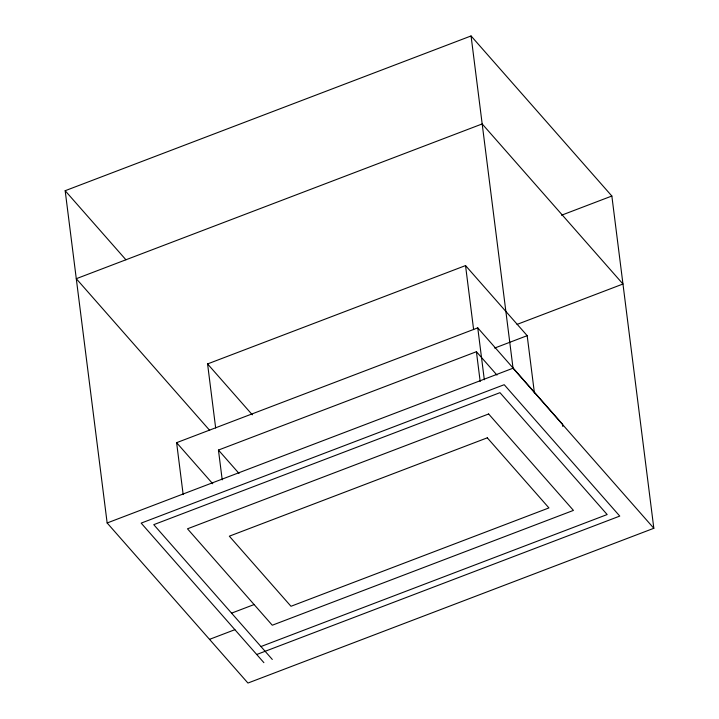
<?xml version="1.0" encoding="UTF-8"?>
<svg xmlns="http://www.w3.org/2000/svg" width="719" height="719" viewBox="0 0 719 719"><rect width="100%" height="100%" fill="white"/><g stroke="black" fill="none" stroke-linecap="round" stroke-linejoin="round"><path stroke-width="1.08" d="M65.168 190.715L471.062 35.95L611.851 196.026L653.832 528.285L247.938 683.05L107.149 522.974L65.168 190.715L125.933 259.793M561.512 215.224L611.851 196.026M215.664 427.976L207.575 363.931L465.535 265.581L527.18 335.665L534.433 393.086M183.165 494.582L176.613 442.679L477.758 327.864L562.555 424.273L562.833 426.484M517.042 324.404L622.969 284.014L482.179 123.938L76.286 278.702L209.669 430.348M222.216 479.87L218.45 450.058L476.418 351.708L496.964 375.066M494.672 348.059L527.18 335.665M107.149 522.974L513.042 368.209L653.832 528.285M231.581 613.145L254.113 604.553M209.508 639.362L234.888 629.682M260.952 646.543L607.169 514.543L499.975 392.664L153.758 524.663L272.303 659.449M256.719 654.506L619.76 516.089L504.208 384.701L141.167 523.117L263.891 662.657M207.575 363.931L252.342 414.836M218.45 450.058L239.005 473.426M176.613 442.679L212.743 483.761M471.062 35.95L513.042 368.209M477.758 327.864L484.318 379.758M465.535 265.581L473.623 329.617M476.418 351.708L480.184 381.519M488.641 413.982L187.488 528.807L272.285 625.224L573.438 510.4L488.641 413.982M487.293 437.826L229.334 536.185L290.979 606.279L548.939 507.92L487.293 437.826"/></g></svg>
